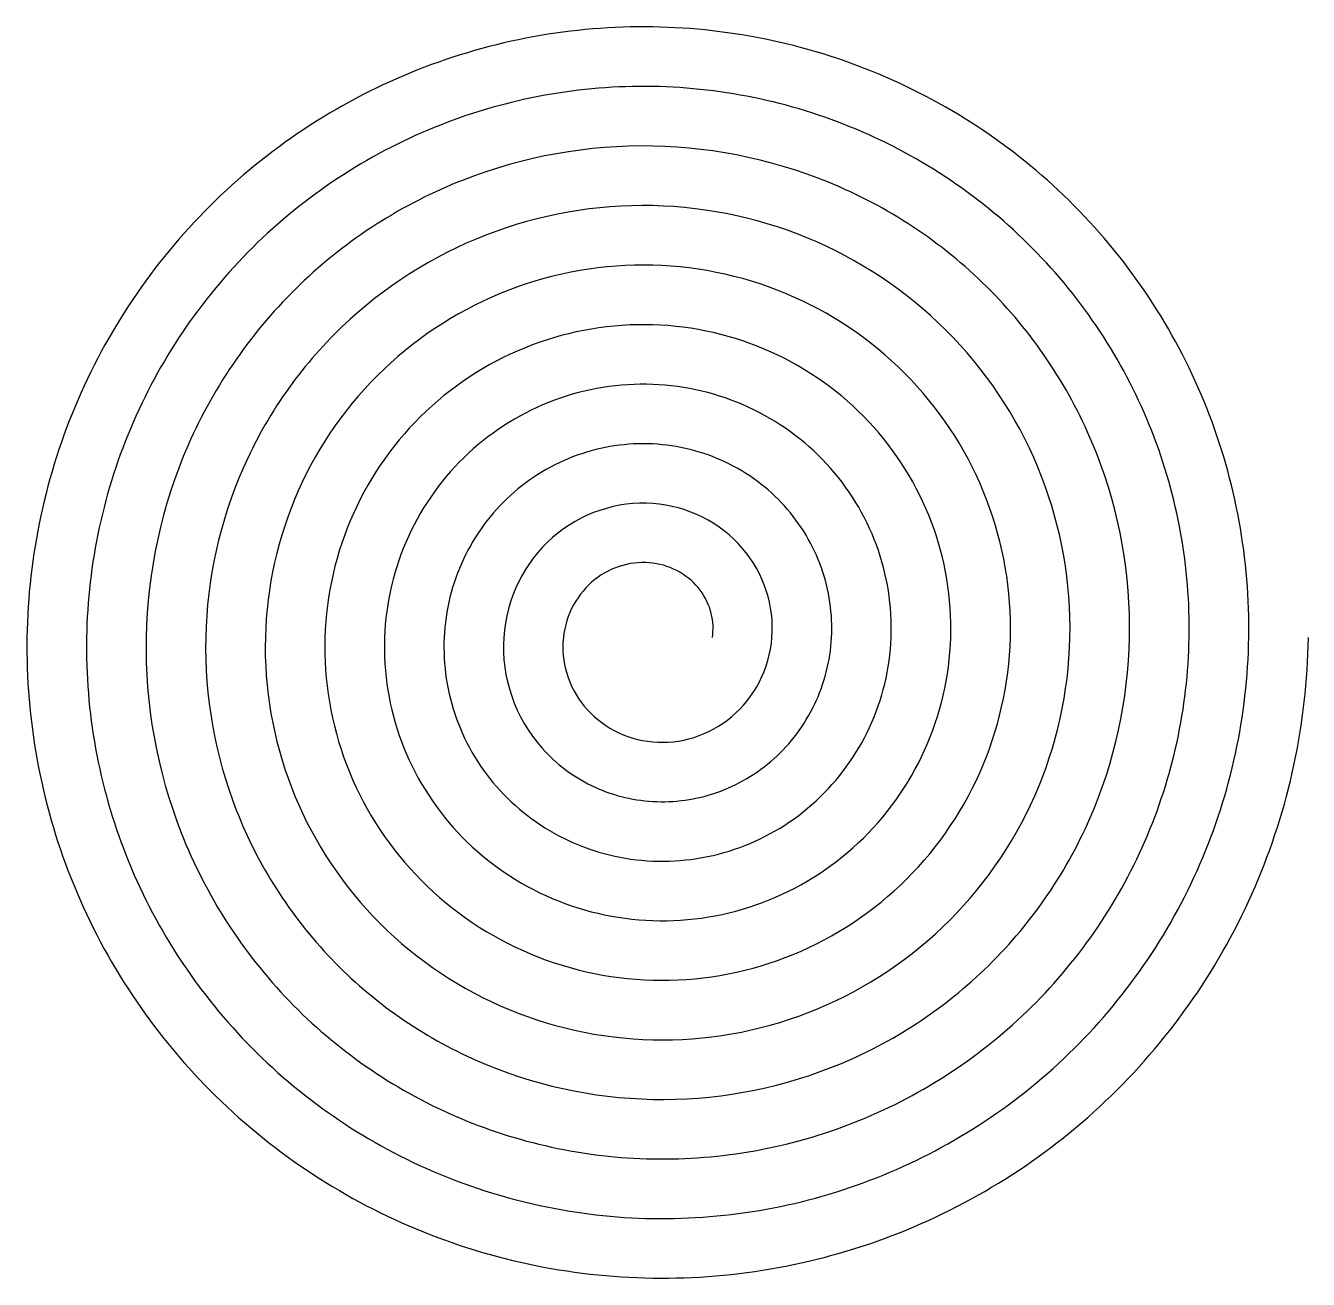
# Model space of a CAD drawing. Header units: millimetres. Extents: x -21 to 22, y -21.5 to 20.5.
import ezdxf

# ---------------------------------------------------------------- set-up
doc = ezdxf.new("R2010")
doc.units = ezdxf.units.MM
doc.layers.add('Spiral', color=7, linetype='CONTINUOUS')

msp = doc.modelspace()

# ---------------------------------------------------------------- linework, layer by layer
at = {"layer": 'Spiral'}
for points, knots in [([(20, 0), (20.043, 2.618), (19.564, 5.252), (18.593, 7.702), (17.625, 10.152), (16.165, 12.416), (14.319, 14.319), (12.475, 16.224), (10.246, 17.766), (7.797, 18.824), (5.349, 19.885), (2.684, 20.46), (0, 20.5), (-2.684, 20.543), (-5.383, 20.051), (-7.893, 19.055), (-10.404, 18.062), (-12.723, 16.565), (-14.672, 14.672), (-16.624, 12.782), (-18.203, 10.498), (-19.286, 7.989), (-20.372, 5.48), (-20.96, 2.749), (-21, 0), (-21.043, -2.749), (-20.538, -5.514), (-19.517, -8.084), (-18.498, -10.656), (-16.965, -13.03), (-15.026, -15.026), (-13.089, -17.024), (-10.75, -18.64), (-8.18, -19.748), (-5.611, -20.859), (-2.815, -21.46), (0, -21.5), (2.815, -21.543), (5.645, -21.025), (8.276, -19.979), (10.907, -18.936), (13.338, -17.365), (15.38, -15.38), (17.423, -13.397), (19.077, -11.002), (20.21, -8.371), (21.346, -5.742), (21.96, -2.88), (22, 0)], [0, 0, 0, 0, 0.392749, 0.392749, 0.392749, 0.785498, 0.785498, 0.785498, 1.17825, 1.17825, 1.17825, 1.571, 1.571, 1.571, 1.96374, 1.96374, 1.96374, 2.35649, 2.35649, 2.35649, 2.74924, 2.74924, 2.74924, 3.14199, 3.14199, 3.14199, 3.53474, 3.53474, 3.53474, 3.92749, 3.92749, 3.92749, 4.32024, 4.32024, 4.32024, 4.71299, 4.71299, 4.71299, 5.10573, 5.10573, 5.10573, 5.49848, 5.49848, 5.49848, 5.89123, 5.89123, 5.89123, 6.28398, 6.28398, 6.28398, 6.28398]), ([(18, 0), (18.043, 2.356), (17.616, 4.728), (16.745, 6.936), (15.877, 9.145), (14.566, 11.187), (12.905, 12.905), (11.246, 14.624), (9.239, 16.018), (7.032, 16.976), (4.826, 17.936), (2.422, 18.46), (0, 18.5), (-2.422, 18.543), (-4.859, 18.103), (-7.127, 17.207), (-9.396, 16.314), (-11.494, 14.965), (-13.258, 13.258), (-15.024, 11.553), (-16.455, 9.491), (-17.438, 7.223), (-18.424, 4.957), (-18.96, 2.487), (-19, 0), (-19.043, -2.487), (-18.59, -4.99), (-17.669, -7.319), (-16.751, -9.648), (-15.365, -11.801), (-13.612, -13.612), (-11.86, -15.424), (-9.742, -16.892), (-7.414, -17.9), (-5.088, -18.91), (-2.553, -19.46), (0, -19.5), (2.553, -19.543), (5.121, -19.077), (7.51, -18.131), (9.9, -17.188), (12.109, -15.765), (13.965, -13.965), (15.824, -12.168), (17.329, -9.994), (18.362, -7.606), (19.398, -5.219), (19.96, -2.618), (20, 0)], [0, 0, 0, 0, 0.392749, 0.392749, 0.392749, 0.785498, 0.785498, 0.785498, 1.17825, 1.17825, 1.17825, 1.571, 1.571, 1.571, 1.96374, 1.96374, 1.96374, 2.35649, 2.35649, 2.35649, 2.74924, 2.74924, 2.74924, 3.14199, 3.14199, 3.14199, 3.53474, 3.53474, 3.53474, 3.92749, 3.92749, 3.92749, 4.32024, 4.32024, 4.32024, 4.71299, 4.71299, 4.71299, 5.10573, 5.10573, 5.10573, 5.49848, 5.49848, 5.49848, 5.89123, 5.89123, 5.89123, 6.28398, 6.28398, 6.28398, 6.28398]), ([(16, 0), (16.043, 2.094), (15.668, 4.205), (14.898, 6.171), (14.129, 8.137), (12.966, 9.958), (11.491, 11.491), (10.017, 13.025), (8.232, 14.271), (6.266, 15.129), (4.302, 15.988), (2.16, 16.459), (0, 16.5), (-2.16, 16.543), (-4.336, 16.155), (-6.362, 15.36), (-8.389, 14.566), (-10.265, 13.366), (-11.844, 11.844), (-13.425, 10.324), (-14.708, 8.483), (-15.591, 6.458), (-16.475, 4.433), (-16.959, 2.226), (-17, 0), (-17.043, -2.225), (-16.642, -4.467), (-15.821, -6.553), (-15.003, -8.641), (-13.766, -10.572), (-12.198, -12.198), (-10.631, -13.825), (-8.735, -15.145), (-6.649, -16.052), (-4.564, -16.962), (-2.291, -17.459), (0, -17.5), (2.291, -17.543), (4.598, -17.129), (6.745, -16.283), (8.893, -15.44), (10.879, -14.166), (12.551, -12.551), (14.225, -10.938), (15.582, -8.987), (16.514, -6.84), (17.45, -4.695), (17.96, -2.356), (18, 0)], [0, 0, 0, 0, 0.392749, 0.392749, 0.392749, 0.785498, 0.785498, 0.785498, 1.17825, 1.17825, 1.17825, 1.571, 1.571, 1.571, 1.96374, 1.96374, 1.96374, 2.35649, 2.35649, 2.35649, 2.74924, 2.74924, 2.74924, 3.14199, 3.14199, 3.14199, 3.53474, 3.53474, 3.53474, 3.92749, 3.92749, 3.92749, 4.32024, 4.32024, 4.32024, 4.71299, 4.71299, 4.71299, 5.10573, 5.10573, 5.10573, 5.49848, 5.49848, 5.49848, 5.89123, 5.89123, 5.89123, 6.28398, 6.28398, 6.28398, 6.28398]), ([(14, 0), (14.043, 1.833), (13.72, 3.681), (13.05, 5.405), (12.382, 7.13), (11.367, 8.728), (10.076, 10.076), (8.787, 11.425), (7.224, 12.523), (5.501, 13.281), (3.779, 14.04), (1.898, 14.459), (0, 14.5), (-1.898, 14.543), (-3.812, 14.207), (-5.597, 13.512), (-7.382, 12.819), (-9.036, 11.767), (-10.43, 10.43), (-11.825, 9.095), (-12.96, 7.476), (-13.743, 5.692), (-14.527, 3.91), (-14.959, 1.964), (-15, 0), (-15.043, -1.964), (-14.694, -3.943), (-13.974, -5.788), (-13.255, -7.634), (-12.166, -9.343), (-10.783, -10.783), (-9.402, -12.225), (-7.728, -13.397), (-5.884, -14.205), (-4.041, -15.014), (-2.029, -15.459), (0, -15.5), (2.029, -15.543), (4.074, -15.181), (5.979, -14.436), (7.886, -13.692), (9.65, -12.566), (11.137, -11.137), (12.625, -9.709), (13.834, -7.98), (14.667, -6.075), (15.501, -4.172), (15.959, -2.095), (16, 0)], [0, 0, 0, 0, 0.392749, 0.392749, 0.392749, 0.785498, 0.785498, 0.785498, 1.17825, 1.17825, 1.17825, 1.571, 1.571, 1.571, 1.96374, 1.96374, 1.96374, 2.35649, 2.35649, 2.35649, 2.74924, 2.74924, 2.74924, 3.14199, 3.14199, 3.14199, 3.53474, 3.53474, 3.53474, 3.92749, 3.92749, 3.92749, 4.32024, 4.32024, 4.32024, 4.71299, 4.71299, 4.71299, 5.10573, 5.10573, 5.10573, 5.49848, 5.49848, 5.49848, 5.89123, 5.89123, 5.89123, 6.28398, 6.28398, 6.28398, 6.28398]), ([(12, 0), (12.043, 1.571), (11.772, 3.158), (11.202, 4.64), (10.634, 6.123), (9.767, 7.499), (8.662, 8.662), (7.558, 9.826), (6.217, 10.775), (4.736, 11.433), (3.255, 12.092), (1.636, 12.459), (0, 12.5), (-1.636, 12.543), (-3.289, 12.259), (-4.831, 11.664), (-6.375, 11.071), (-7.806, 10.167), (-9.016, 9.016), (-10.226, 7.866), (-11.212, 6.469), (-11.895, 4.927), (-12.579, 3.386), (-12.959, 1.702), (-13, 0), (-13.043, -1.702), (-12.746, -3.42), (-12.126, -5.023), (-11.508, -6.626), (-10.567, -8.114), (-9.369, -9.369), (-8.173, -10.626), (-6.721, -11.649), (-5.118, -12.357), (-3.517, -13.066), (-1.767, -13.459), (0, -13.5), (1.767, -13.543), (3.55, -13.233), (5.214, -12.588), (6.878, -11.945), (8.421, -10.967), (9.723, -9.723), (11.026, -8.48), (12.086, -6.972), (12.819, -5.31), (13.553, -3.648), (13.959, -1.833), (14, 0)], [0, 0, 0, 0, 0.392749, 0.392749, 0.392749, 0.785498, 0.785498, 0.785498, 1.17825, 1.17825, 1.17825, 1.571, 1.571, 1.571, 1.96374, 1.96374, 1.96374, 2.35649, 2.35649, 2.35649, 2.74924, 2.74924, 2.74924, 3.14199, 3.14199, 3.14199, 3.53474, 3.53474, 3.53474, 3.92749, 3.92749, 3.92749, 4.32024, 4.32024, 4.32024, 4.71299, 4.71299, 4.71299, 5.10573, 5.10573, 5.10573, 5.49848, 5.49848, 5.49848, 5.89123, 5.89123, 5.89123, 6.28398, 6.28398, 6.28398, 6.28398]), ([(10, 0), (10.042, 1.309), (9.824, 2.634), (9.354, 3.875), (8.886, 5.115), (8.168, 6.27), (7.248, 7.248), (6.329, 8.227), (5.21, 9.028), (3.97, 9.585), (2.732, 10.144), (1.375, 10.459), (0, 10.5), (-1.374, 10.542), (-2.765, 10.311), (-4.066, 9.816), (-5.367, 9.323), (-6.577, 8.568), (-7.601, 7.601), (-8.626, 6.636), (-9.465, 5.461), (-10.047, 4.162), (-10.631, 2.863), (-10.959, 1.44), (-11, 0), (-11.043, -1.44), (-10.798, -2.896), (-10.278, -4.257), (-9.76, -5.619), (-8.967, -6.885), (-7.955, -7.955), (-6.944, -9.026), (-5.713, -9.901), (-4.353, -10.509), (-2.994, -11.118), (-1.506, -11.459), (0, -11.5), (1.505, -11.543), (3.027, -11.285), (4.449, -10.74), (5.871, -10.197), (7.192, -9.367), (8.309, -8.309), (9.426, -7.251), (10.338, -5.965), (10.971, -4.544), (11.605, -3.124), (11.959, -1.571), (12, 0)], [0, 0, 0, 0, 0.392749, 0.392749, 0.392749, 0.785498, 0.785498, 0.785498, 1.17825, 1.17825, 1.17825, 1.571, 1.571, 1.571, 1.96374, 1.96374, 1.96374, 2.35649, 2.35649, 2.35649, 2.74924, 2.74924, 2.74924, 3.14199, 3.14199, 3.14199, 3.53474, 3.53474, 3.53474, 3.92749, 3.92749, 3.92749, 4.32024, 4.32024, 4.32024, 4.71299, 4.71299, 4.71299, 5.10573, 5.10573, 5.10573, 5.49848, 5.49848, 5.49848, 5.89123, 5.89123, 5.89123, 6.28398, 6.28398, 6.28398, 6.28398]), ([(8, 0), (8.042, 1.047), (7.876, 2.111), (7.507, 3.109), (7.139, 4.108), (6.568, 5.041), (5.834, 5.834), (5.1, 6.627), (4.202, 7.28), (3.205, 7.737), (2.208, 8.196), (1.113, 8.459), (0, 8.5), (-1.113, 8.542), (-2.242, 8.363), (-3.301, 7.968), (-4.36, 7.575), (-5.348, 6.968), (-6.187, 6.187), (-7.027, 5.407), (-7.717, 4.454), (-8.199, 3.396), (-8.683, 2.339), (-8.959, 1.178), (-9, 0), (-9.042, -1.178), (-8.85, -2.373), (-8.43, -3.492), (-8.012, -4.612), (-7.368, -5.655), (-6.541, -6.541), (-5.714, -7.427), (-4.706, -8.154), (-3.588, -8.661), (-2.47, -9.17), (-1.244, -9.459), (0, -9.5), (1.244, -9.542), (2.503, -9.337), (3.683, -8.892), (4.864, -8.449), (5.963, -7.768), (6.894, -6.894), (7.827, -6.022), (8.591, -4.958), (9.123, -3.779), (9.657, -2.601), (9.959, -1.309), (10, 0)], [0, 0, 0, 0, 0.392749, 0.392749, 0.392749, 0.785498, 0.785498, 0.785498, 1.17825, 1.17825, 1.17825, 1.571, 1.571, 1.571, 1.96374, 1.96374, 1.96374, 2.35649, 2.35649, 2.35649, 2.74924, 2.74924, 2.74924, 3.14199, 3.14199, 3.14199, 3.53474, 3.53474, 3.53474, 3.92749, 3.92749, 3.92749, 4.32024, 4.32024, 4.32024, 4.71299, 4.71299, 4.71299, 5.10573, 5.10573, 5.10573, 5.49848, 5.49848, 5.49848, 5.89123, 5.89123, 5.89123, 6.28398, 6.28398, 6.28398, 6.28398]), ([(6, 0), (6.042, 0.785), (5.928, 1.587), (5.659, 2.344), (5.391, 3.101), (4.969, 3.812), (4.419, 4.419), (3.871, 5.028), (3.195, 5.532), (2.44, 5.89), (1.685, 6.248), (0.851, 6.459), (0, 6.5), (-0.851, 6.542), (-1.718, 6.415), (-2.535, 6.121), (-3.353, 5.828), (-4.119, 5.369), (-4.773, 4.773), (-5.428, 4.178), (-5.969, 3.447), (-6.352, 2.631), (-6.735, 1.816), (-6.959, 0.916), (-7, 0), (-7.042, -0.916), (-6.902, -1.849), (-6.583, -2.727), (-6.265, -3.604), (-5.769, -4.426), (-5.127, -5.127), (-4.485, -5.827), (-3.699, -6.406), (-2.822, -6.814), (-1.947, -7.222), (-0.982, -7.459), (0, -7.5), (0.982, -7.542), (1.98, -7.389), (2.918, -7.045), (3.856, -6.702), (4.734, -6.168), (5.48, -5.48), (6.227, -4.793), (6.843, -3.95), (7.276, -3.014), (7.709, -2.077), (7.959, -1.047), (8, 0)], [0, 0, 0, 0, 0.392749, 0.392749, 0.392749, 0.785498, 0.785498, 0.785498, 1.17825, 1.17825, 1.17825, 1.571, 1.571, 1.571, 1.96374, 1.96374, 1.96374, 2.35649, 2.35649, 2.35649, 2.74924, 2.74924, 2.74924, 3.14199, 3.14199, 3.14199, 3.53474, 3.53474, 3.53474, 3.92749, 3.92749, 3.92749, 4.32024, 4.32024, 4.32024, 4.71299, 4.71299, 4.71299, 5.10573, 5.10573, 5.10573, 5.49848, 5.49848, 5.49848, 5.89123, 5.89123, 5.89123, 6.28398, 6.28398, 6.28398, 6.28398]), ([(4, 0), (4.088, 1.047), (3.738, 2.16), (3.005, 3.005), (2.281, 3.855), (1.181, 4.421), (0, 4.5), (-1.178, 4.589), (-2.422, 4.184), (-3.359, 3.359), (-4.301, 2.542), (-4.921, 1.312), (-5, 0), (-5.089, -1.31), (-4.631, -2.683), (-3.712, -3.712), (-3.256, -4.228), (-2.691, -4.658), (-2.057, -4.966), (-1.423, -5.274), (-0.72, -5.459), (0, -5.5), (0.72, -5.542), (1.456, -5.441), (2.153, -5.197), (2.849, -4.954), (3.504, -4.569), (4.066, -4.066), (4.628, -3.563), (5.095, -2.943), (5.428, -2.248), (5.761, -1.554), (5.959, -0.786), (6, 0)], [0, 0, 0, 0, 0.785498, 0.785498, 0.785498, 1.571, 1.571, 1.571, 2.35649, 2.35649, 2.35649, 3.14199, 3.14199, 3.14199, 3.92749, 3.92749, 3.92749, 4.32024, 4.32024, 4.32024, 4.71299, 4.71299, 4.71299, 5.10573, 5.10573, 5.10573, 5.49848, 5.49848, 5.49848, 5.89123, 5.89123, 5.89123, 6.28398, 6.28398, 6.28398, 6.28398]), ([(2, 0), (2.086, 0.523), (1.951, 1.115), (1.591, 1.591), (1.236, 2.068), (0.657, 2.419), (0, 2.5), (-0.654, 2.587), (-1.377, 2.398), (-1.945, 1.945), (-2.515, 1.497), (-2.919, 0.788), (-3, 0), (-3.087, -0.785), (-2.845, -1.638), (-2.298, -2.298), (-1.758, -2.961), (-0.919, -3.42), (0, -3.5), (0.916, -3.588), (1.899, -3.291), (2.652, -2.652), (3.408, -2.02), (3.92, -1.05), (4, 0)], [0, 0, 0, 0, 0.785498, 0.785498, 0.785498, 1.571, 1.571, 1.571, 2.35649, 2.35649, 2.35649, 3.14199, 3.14199, 3.14199, 3.92749, 3.92749, 3.92749, 4.71299, 4.71299, 4.71299, 5.49848, 5.49848, 5.49848, 6.28398, 6.28398, 6.28398, 6.28398])]:
    msp.add_open_spline(points, degree=3, knots=knots, dxfattribs=at)

doc.saveas('drawing.dxf')
